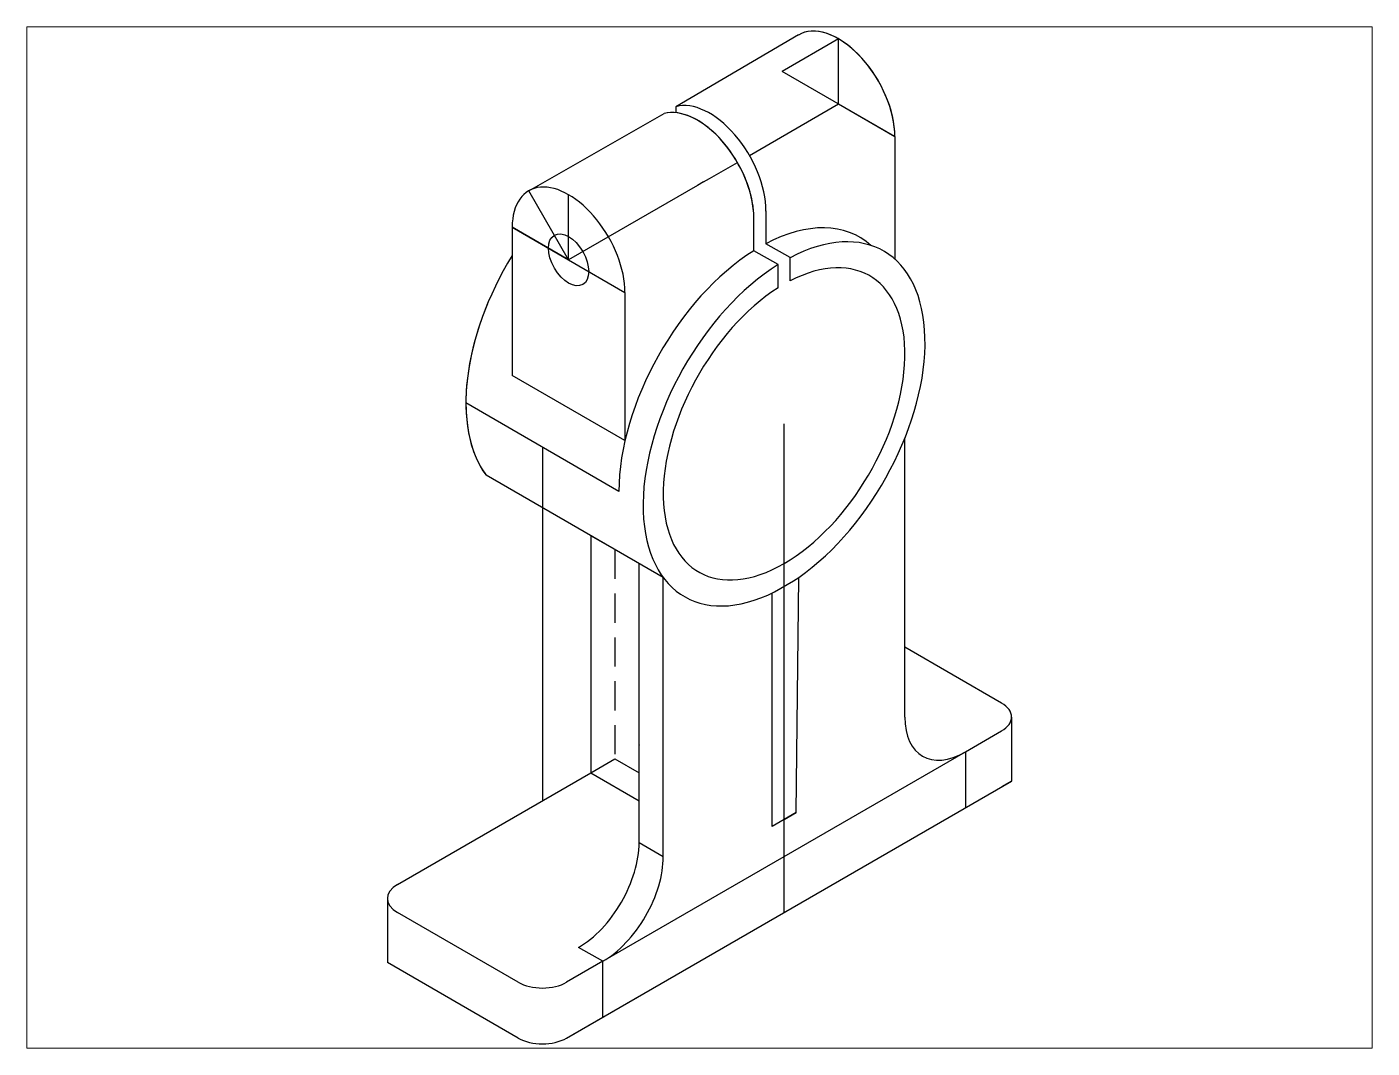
# Paper-space layout 'Layout1' of a CAD drawing. Header units: millimetres. Extents: x 26 to 231, y 20 to 176.
# The model-space entities are those that its viewports show. They can reach past a viewport. Long polylines and large blocks are cut down to what shows.
import ezdxf

# ---------------------------------------------------------------- set-up
doc = ezdxf.new("R2010")
doc.units = ezdxf.units.MM
doc.linetypes.add('HIDDEN2', pattern=[4.7625, 3.175, -1.5875])

msp = doc.modelspace()

# ---------------------------------------------------------------- linework, layer by layer
for p, q in [((2220.8, 2219.97), (2194.41, 2204.53)), ((2229.37, 2219.12), (2217.24, 2212.12)), ((2229.37, 2205.12), (2229.37, 2219.12)), ((2241.49, 2198.12), (2217.24, 2212.12)), ((2194.41, 2204.53), (2194.41, 2203.23)), ((2210.23, 2194.07), (2229.37, 2205.12)), ((2229.37, 2205.12), (2241.49, 2198.12)), ((2162.77, 2186.47), (2191.88, 2203.05)), ((2241.49, 2198.12), (2241.49, 2171.77)), ((2201.66, 2189.12), (2207.63, 2192.57)), ((2199.06, 2187.62), (2171.34, 2171.62)), ((2200.36, 2188.37), (2199.06, 2187.62)), ((2200.36, 2188.37), (2201.66, 2189.12)), ((2171.34, 2171.62), (2162.77, 2186.47)), ((2171.34, 2171.62), (2171.34, 2185.62)), ((2213.78, 2182.12), (2213.78, 2175.09)), ((2171.34, 2171.62), (2159.22, 2178.62)), ((2159.22, 2178.62), (2183.47, 2164.62)), ((2159.22, 2178.62), (2159.22, 2146.76)), ((2211.18, 2173.59), (2211.18, 2180.62)), ((2218.97, 2172.09), (2213.78, 2175.09)), ((2217.68, 2176.87), (2217.7, 2176.86)), ((2217.68, 2176.85), (2217.68, 2176.87)), ((2216.38, 2170.59), (2211.18, 2173.59)), ((2218.97, 2167.08), (2218.97, 2172.09)), ((2216.38, 2165.58), (2216.38, 2170.59)), ((2183.47, 2164.62), (2183.47, 2132.76)), ((2183.47, 2132.76), (2159.22, 2146.76)), ((2182.17, 2121.87), (2149.26, 2140.87)), ((2217.68, 2031.37), (2217.68, 2136.37)), ((2243.66, 2073.37), (2243.66, 2133.34)), ((2165.72, 2131.37), (2165.72, 2055.37)), ((2191.7, 2103.34), (2153.59, 2125.34)), ((2181.3, 2109.34), (2176.11, 2112.34)), ((2176.11, 2112.34), (2176.11, 2061.37)), ((2186.5, 2106.34), (2181.3, 2109.34)), ((2186.5, 2046.37), (2186.5, 2106.34)), ((2191.7, 2043.37), (2191.7, 2103.34)), ((2219.71, 2102.62), (2220.83, 2103.38)), ((2220.28, 2052.87), (2220.83, 2103.38)), ((2215.08, 2049.87), (2215.08, 2100)), ((2215.65, 2100.28), (2219.71, 2102.62)), ((2264.44, 2076.37), (2243.66, 2088.37)), ((2266.59, 2073.37), (2266.59, 2059.61)), ((2256.65, 2065.87), (2264.44, 2070.37)), ((2178.71, 2020.87), (2256.65, 2065.87)), ((2186.5, 2067.37), (2186.63, 2067.45)), ((2256.65, 2065.87), (2256.65, 2053.87)), ((2176.11, 2061.37), (2181.3, 2064.37)), ((2181.3, 2064.37), (2186.5, 2061.37)), ((2134.54, 2037.37), (2176.11, 2061.37)), ((2170.91, 2004.37), (2266.59, 2059.61)), ((2176.11, 2061.37), (2186.5, 2055.37)), ((2266.59, 2059.61), (2264.44, 2058.37)), ((2220.28, 2052.87), (2215.08, 2049.87)), ((2217.68, 2051.37), (2220.28, 2052.87)), ((2217.68, 2031.37), (2217.68, 2051.37)), ((2186.5, 2046.37), (2191.7, 2043.37)), ((2132.39, 2034.37), (2132.39, 2020.61)), ((2160.52, 2016.37), (2134.54, 2031.37)), ((2178.71, 2008.87), (2217.68, 2031.37)), ((2178.71, 2020.87), (2173.51, 2023.87)), ((2181.3, 2022.67), (2181.3, 2022.37)), ((2160.52, 2004.37), (2132.39, 2020.61)), ((2178.71, 2020.87), (2170.91, 2016.37)), ((2178.71, 2008.87), (2178.71, 2020.87)), ((2170.91, 2004.37), (2178.71, 2008.87))]:
    msp.add_line(p, q)
at = {"linetype": 'HIDDEN2'}
msp.add_line((2181.3, 2109.34), (2181.3, 2064.37), dxfattribs=at)
for centre, major_axis, start_param, end_param in [((2229.37, 2205.12), (8.57, -14.85), 0.785398, 3.148417), ((2229.37, 2205.12), (8.57, -14.85), 7.137681, 9.431602), ((2199.06, 2187.62), (8.57, -14.85), 0.785398, 2.989484), ((2199.06, 2187.62), (8.57, -14.85), 0.892747, 2.989484), ((2201.66, 2189.12), (8.57, -14.85), 0.784866, 2.996308), ((2171.34, 2171.62), (8.57, -14.85), 0.785398, 3.926991), ((2212.48, 2139.37), (-21.43, -37.12), 3.020076, 3.884174), ((2217.68, 2136.37), (-21.43, -37.12), 7.172846, 10.167359), ((2179.57, 2158.37), (-21.43, -37.12), 4.663126, 6.038887), ((2212.48, 2139.37), (-21.43, -37.12), 3.969808, 5.497787), ((2217.68, 2136.37), (-18.37, -31.82), 3.976949, 10.160218), ((2217.68, 2136.37), (-21.43, -37.12), 3.969808, 7.001511), ((2179.57, 2158.37), (-21.43, -37.12), 4.936494, 6.038887), ((2259.25, 2073.37), (-7.35, 0), 2.356194, 3.926991), ((2256.65, 2080.87), (-9.19, -15.91), 5.497787, 7.068583), ((2173.51, 2038.87), (-9.19, -15.91), 7.068583, 8.63938), ((2178.71, 2035.87), (-9.19, -15.91), 7.068583, 8.63938), ((2139.73, 2034.37), (-7.35, 0), 5.497787, 7.068583), ((2165.72, 2019.37), (-7.35, 0), 7.068583, 8.63938), ((2165.72, 2007.37), (-7.35, 0), 0.785398, 2.356194)]:
    msp.add_ellipse(centre, major_axis=major_axis, ratio=0.57735, start_param=start_param, end_param=end_param)
msp.add_ellipse((2171.34, 2171.62), major_axis=(3.06, -5.3), ratio=0.57735)

psp = doc.layouts.get("Layout1")

# ---------------------------------------------------------------- viewports
at = {"layer": '0', "view_target_point": (2199.49, 2111.95)}
psp.add_viewport(center=(128.5, 97.5), size=(205.6, 156), view_center_point=(0, 0), view_height=219.4513, dxfattribs=at)

doc.saveas('drawing.dxf')
